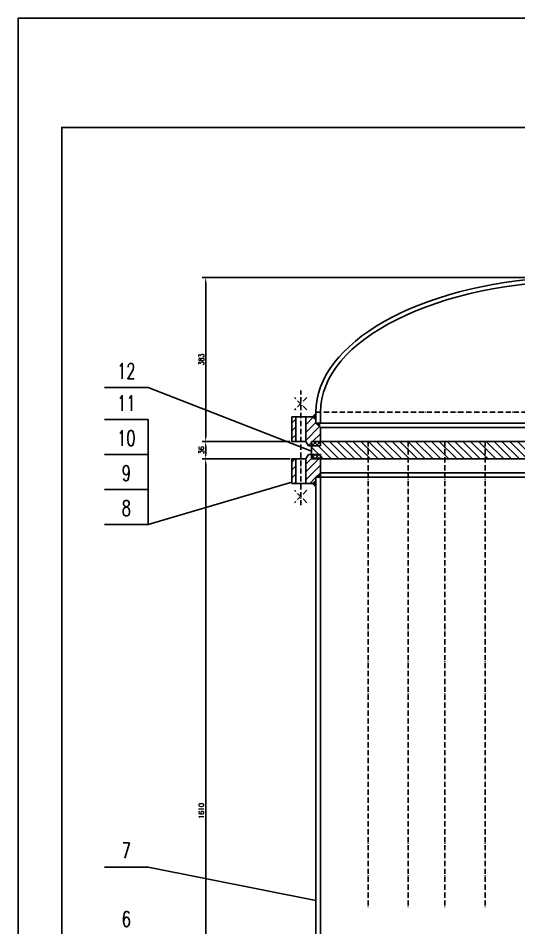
# Model space of a CAD drawing. Header units: millimetres. Extents: x 3722 to 10352, y -3393 to 2547.
# Drawn here: x 3722 to 4868, y 466 to 2547 of the extents above; entities that cross this region are included whole.
import ezdxf
from ezdxf.enums import TextEntityAlignment as Align

# ---------------------------------------------------------------- set-up
doc = ezdxf.new("R2010")
doc.units = ezdxf.units.MM
for name, pattern in [('ACAD_ISO02W100', [11, 8, -3]), ('ACAD_ISO10W100', [18, 12, -3, 0, -3]), ('DASHDOT', [1, 0.5, -0.25, 0, -0.25])]:
    doc.linetypes.add(name, pattern=pattern)
for name, color, linetype in [('2', 1, 'Continuous'), ('ACHSEN', 7, 'DASHDOT'), ('K1', 4, 'Continuous'), ('tank', 1, 'Continuous'), ('tanky', 7, 'Continuous'), ('xuxian', 7, 'ACAD_ISO02W100')]:
    doc.layers.add(name, color=color, linetype=linetype)
doc.layers.add('CAXA1', color=2, linetype='ACAD_ISO10W100', lineweight=25)
doc.styles.add('hzfs', font='simplex.shx', dxfattribs={"width": 0.7, "bigfont": 'hzfs.shx'})
doc.dimstyles.new('PVCAD$0', dxfattribs={"dimscale": 4, "dimtxt": 3, "dimasz": 3, "dimexe": 2, "dimexo": 1, "dimgap": 1, "dimtad": 1, "dimdec": 0, "dimzin": 0, "dimdsep": 46, "dimtxsty": 'hzfs', "dimcen": 2.5, "dimclrd": 4, "dimclre": 4, "dimadec": 0, "dimazin": 0, "dimtfac": 1, "dimtmove": 0, "dimatfit": 0, "dimfxl": 1, "dimarcsym": 0})

# ---------------------------------------------------------------- blocks, each defined once
blk = doc.blocks.new('*D210')
at = {"layer": 'ACHSEN', "color": 4, "linetype": 'ByBlock', "lineweight": -2}
for p, q in [((4345, 1538.8), (4143.5, 1538.8)), ((4151.5, -59.2), (4151.5, 1526.8)), ((4212.2, -71.2), (4143.5, -71.2))]:
    blk.add_line(p, q, dxfattribs=at)
at = {"layer": 'ACHSEN', "color": 4, "linetype": 'ByBlock'}
for points in [[(4149.5, 1526.8), (4153.5, 1526.8), (4151.5, 1538.8)], [(4149.5, -59.2), (4153.5, -59.2), (4151.5, -71.2)]]:
    blk.add_solid(points, dxfattribs=at)
at = {"layer": 'Defpoints', "color": 0, "linetype": 'ByBlock'}
for p in [(4151.5, 1538.8), (4349, 1538.8), (4216.2, -71.2)]:
    blk.add_point(p, dxfattribs=at)
at = {"layer": 'ACHSEN', "color": 0, "linetype": 'ByBlock', "insert": (4141.5, 733.8), "char_height": 12, "attachment_point": 5, "rotation": 90, "style": 'hzfs'}
blk.add_mtext('1610', dxfattribs=at)
blk = doc.blocks.new('*D188')
at = {"layer": 'Defpoints', "color": 0, "linetype": 'ByBlock'}
for p in [(4151.5, 1953.6), (5014, 1953.6), (4349, 1578.8)]:
    blk.add_point(p, dxfattribs=at)
at = {"layer": 'xuxian', "color": 4, "linetype": 'ByBlock', "lineweight": -2}
for p, q in [((5010, 1953.6), (4143.5, 1953.6)), ((4151.5, 1590.8), (4151.5, 1941.6)), ((4345, 1578.8), (4143.5, 1578.8))]:
    blk.add_line(p, q, dxfattribs=at)
at = {"layer": 'xuxian', "color": 4, "linetype": 'ByBlock'}
for points in [[(4149.5, 1941.6), (4153.5, 1941.6), (4151.5, 1953.6)], [(4149.5, 1590.8), (4153.5, 1590.8), (4151.5, 1578.8)]]:
    blk.add_solid(points, dxfattribs=at)
at = {"layer": 'xuxian', "color": 0, "linetype": 'ByBlock', "insert": (4141.5, 1766.2), "char_height": 12, "attachment_point": 5, "rotation": 90, "style": 'hzfs'}
blk.add_mtext('383', dxfattribs=at)
blk = doc.blocks.new('*D149')
at = {"layer": 'Defpoints', "color": 0, "linetype": 'ByBlock'}
for p in [(4151.5, 1578.8), (4151.5, 1538.8), (4151.5, 1538.8)]:
    blk.add_point(p, dxfattribs=at)
at = {"layer": 'xuxian', "color": 4, "linetype": 'ByBlock', "lineweight": -2}
for p, q in [((4151.5, 1566.8), (4151.5, 1550.8)), ((4155.5, 1578.8), (4159.5, 1578.8)), ((4155.5, 1538.8), (4159.5, 1538.8))]:
    blk.add_line(p, q, dxfattribs=at)
at = {"layer": 'xuxian', "color": 4, "linetype": 'ByBlock'}
for points in [[(4149.5, 1566.8), (4153.5, 1566.8), (4151.5, 1578.8)], [(4149.5, 1550.8), (4153.5, 1550.8), (4151.5, 1538.8)]]:
    blk.add_solid(points, dxfattribs=at)
at = {"layer": 'xuxian', "color": 0, "linetype": 'ByBlock', "insert": (4141.5, 1558.8), "char_height": 12, "attachment_point": 5, "rotation": 90, "style": 'hzfs'}
blk.add_mtext('36', dxfattribs=at)

msp = doc.modelspace()

# ---------------------------------------------------------------- hatches: boundary and pattern name
at = {"linetype": 'ByBlock'}
h = msp.add_hatch(dxfattribs=at)
h.set_pattern_fill('ANSI31', color=256, scale=4, style=0)
h.set_pattern_definition([(45, (-891.887, 4121.39), (-8.980256, 8.980256), [])])
h.paths.add_polyline_path([(4357.5, 1634.8), (4349, 1634.8), (4349, 1578.8), (4357.5, 1578.8)])
h.paths.add_polyline_path([(4380.5, 1578.8), (4386.5, 1568.8), (4393.5, 1568.8), (4393.5, 1578.8), (4414, 1578.8), (4414, 1610.8), (4404, 1620.8), (4404, 1634.8), (4380.5, 1634.8)])
h.paths.add_polyline_path([(4349, 1482.8), (4357.5, 1482.8), (4357.5, 1538.8), (4349, 1538.8)])
h.paths.add_polyline_path([(4380.5, 1482.8), (4404, 1482.8), (4404, 1496.8), (4414, 1506.8), (4414, 1538.8), (4393.5, 1538.8), (4393.5, 1548.8), (4386.5, 1548.8), (4380.5, 1538.8)])
h.paths.add_polyline_path([(5647.5, 1634.8), (5624, 1634.8), (5624, 1620.8), (5614, 1610.8), (5614, 1578.8), (5634.5, 1578.8), (5634.5, 1568.8), (5641.5, 1568.8), (5647.5, 1578.8)])
h.paths.add_polyline_path([(5670.5, 1578.8), (5679, 1578.8), (5679, 1634.8), (5670.5, 1634.8)])
h.paths.add_polyline_path([(5670.5, 1482.8), (5679, 1482.8), (5679, 1538.8), (5670.5, 1538.8)])
h.paths.add_polyline_path([(5647.5, 1538.8), (5641.5, 1548.8), (5634.5, 1548.8), (5634.5, 1538.8), (5614, 1538.8), (5614, 1506.8), (5624, 1496.8), (5624, 1482.8), (5647.5, 1482.8)])
h = msp.add_hatch(dxfattribs=at)
h.set_pattern_fill('ANSI37', color=256, scale=2, style=0)
h.set_pattern_definition([(45, (-891.887, 4121.3905), (-4.490128, 4.490128), []), (135, (-891.887, 4121.3905), (-4.490128, -4.490128), [])])
h.paths.add_polyline_path([(4414, 1578.8), (4393.5, 1578.8), (4393.5, 1568.8), (4414, 1568.8)])
h.paths.add_polyline_path([(4414, 1548.8), (4393.5, 1548.8), (4393.5, 1538.8), (4414, 1538.8)])
h = msp.add_hatch(dxfattribs=at)
h.set_pattern_fill('ANSI31', color=256, scale=4, angle=90, style=0)
h.set_pattern_definition([(135, (-891.887, 4121.39), (-8.980256, -8.980256), [])])
h.paths.add_polyline_path([(4523.1, 1538.8), (4523.1, 1578.8), (4414, 1578.8), (4414, 1568.8), (4393.5, 1568.8), (4393.5, 1548.8), (4414, 1548.8), (4414, 1538.8)])
h.paths.add_polyline_path([(4523.1, 1578.8), (4523.1, 1538.8), (4615.1, 1538.8), (4615.1, 1578.8)])
h.paths.add_polyline_path([(4699, 1538.8), (4699, 1578.8), (4615.1, 1578.8), (4615.1, 1538.8)])
h.paths.add_polyline_path([(4791, 1538.8), (4791, 1578.8), (4699, 1578.8), (4699, 1538.8)])
h.paths.add_polyline_path([(5014, 1538.8), (5014, 1578.8), (4791, 1578.8), (4791, 1538.8)])
h.paths.add_polyline_path([(5200.5, 1538.8), (5200.5, 1561.8), (5200.5, 1578.8), (5014, 1578.8), (5014, 1538.8)])
h.paths.add_polyline_path([(5329, 1538.8), (5329, 1578.8), (5221.5, 1578.8), (5221.5, 1551.8), (5221.5, 1538.8)])
h.paths.add_polyline_path([(5421, 1538.8), (5421, 1578.8), (5329, 1578.8), (5329, 1538.8)])
h.paths.add_polyline_path([(5421, 1578.8), (5421, 1538.8), (5513, 1538.8), (5513, 1578.8)])
h.paths.add_polyline_path([(5513, 1578.8), (5513, 1538.8), (5614, 1538.8), (5614, 1548.8), (5634.5, 1548.8), (5634.5, 1568.8), (5614, 1568.8), (5614, 1578.8)])

# ---------------------------------------------------------------- linework, layer by layer
for p, q in [((7922.2, 2546.8), (3722.2, 2546.8)), ((3722.2, 2546.8), (3722.2, -3393.2))]:
    msp.add_line(p, q)
at = {"layer": '2', "linetype": 'ByBlock'}
for p, q in [((4414, 1645.8), (4414, 1620.8)), ((4393.5, 1548.8), (4393.5, 1578.8)), ((4393.5, 1568.8), (4414, 1568.8))]:
    msp.add_line(p, q, dxfattribs=at)
at = {"layer": 'CAXA1'}
for p, q in [((4369, 1432.8), (4369, 1695)), ((4383.1, 1650.7), (4354.8, 1679)), ((4383.1, 1679), (4354.8, 1650.7)), ((4404, 1645.8), (5624, 1645.8)), ((4523.1, 1578.8), (4523.1, 513.9)), ((4615.1, 1578.8), (4615.1, 513.9)), ((4699, 1578.8), (4699, 513.9)), ((4791, 1578.8), (4791, 513.9)), ((4383.1, 1467), (4354.8, 1438.7)), ((4383.1, 1438.7), (4354.8, 1467))]:
    msp.add_line(p, q, dxfattribs=at)
at = {"layer": 'K1', "const_width": 4}
msp.add_lwpolyline([(7822.2, -3293.2), (7822.2, 2296.8), (3822.2, 2296.8), (3822.2, -3293.2)], close=True, dxfattribs=at)
at = {"layer": 'tank', "linetype": 'ByBlock'}
for p, q in [((4404, 1645.8), (4404, 1620.8)), ((4349, 1578.8), (4349, 1634.8)), ((4349, 1634.8), (4404, 1634.8)), ((4357.5, 1634.8), (4357.5, 1578.8)), ((4380.5, 1634.8), (4380.5, 1578.8)), ((4404, 1634.8), (4404, 1620.8)), ((5624, 1620.8), (4404, 1620.8)), ((4404, 1620.8), (4414, 1610.8)), ((5624, 1620.8), (4404, 1620.8)), ((4414, 1610.8), (4414, 1568.8)), ((5614, 1610.8), (4414, 1610.8)), ((4380.5, 1578.8), (4349, 1578.8)), ((4386.5, 1568.8), (4380.5, 1578.8)), ((4414, 1568.8), (4386.5, 1568.8)), ((5634.5, 1578.8), (4393.5, 1578.8)), ((4393.5, 1578.8), (4393.5, 1568.8)), ((4414, 1568.8), (4393.5, 1568.8)), ((4393.5, 1568.8), (4414, 1568.8)), ((4386.5, 1548.8), (4380.5, 1538.8)), ((4414, 1548.8), (4386.5, 1548.8)), ((4393.5, 1538.8), (4393.5, 1548.8)), ((4414, 1548.8), (4393.5, 1548.8)), ((4393.5, 1548.8), (4414, 1548.8)), ((4414, 1506.8), (4414, 1548.8)), ((4380.5, 1538.8), (4349, 1538.8)), ((4349, 1538.8), (4349, 1482.8)), ((4357.5, 1482.8), (4357.5, 1538.8)), ((4380.5, 1482.8), (4380.5, 1538.8)), ((5203, 1538.8), (4393.5, 1538.8)), ((4404, 1496.8), (4414, 1506.8)), ((5181, 1506.8), (4414, 1506.8)), ((4414, -96.2), (4414, 1506.8)), ((4349, 1482.8), (4404, 1482.8)), ((4404, 1482.8), (4404, 1496.8)), ((5181, 1496.8), (4404, 1496.8)), ((4404, 295.3), (4404, 1496.8))]:
    msp.add_line(p, q, dxfattribs=at)
for major_axis, ratio, start_param in [((-610, 0), 0.508197, 4.821622), ((-600, 0), 0.5, 3.141593)]:
    msp.add_ellipse((5014, 1645.8), major_axis=major_axis, ratio=ratio, start_param=start_param, end_param=6.283185, dxfattribs=at)
at = {"layer": 'tanky', "linetype": 'ByBlock'}
for p, q in [((4019.8, 1702.3), (3919.8, 1702.3)), ((4393.5, 1556.8), (4019.8, 1702.3)), ((4019.8, 1628.7), (3919.8, 1628.7)), ((4019.8, 1388.7), (4019.8, 1628.7)), ((4019.8, 1548.7), (3919.8, 1548.7)), ((4349, 1485.9), (4019.8, 1388.7)), ((4019.8, 1468.7), (3919.8, 1468.7)), ((4019.8, 1388.7), (3919.8, 1388.7)), ((4019.8, 605.4), (3919.8, 605.4)), ((4404, 529), (4019.8, 605.4))]:
    msp.add_line(p, q, dxfattribs=at)
for points in [[(4404, 1626.8), (4394, 1634.8), (4404, 1644.8)], [(4404, 1620.8), (4414, 1620.8), (4414, 1610.8)], [(4404, 1496.8), (4414, 1496.8), (4414, 1506.8)], [(4404, 1490.8), (4394, 1482.8), (4404, 1472.8)]]:
    msp.add_solid(points, dxfattribs=at)

# ---------------------------------------------------------------- texts
at = {"layer": 'tanky', "linetype": 'ByBlock', "style": 'hzfs', "width": 0.7}
for s, p in [('12', (3969.8, 1722.3)), ('11', (3969.8, 1648.7)), ('10', (3969.8, 1568.7)), ('9', (3969.8, 1488.7)), ('8', (3969.8, 1408.7)), ('7', (3969.8, 625.4)), ('6', (3969.8, 468.9))]:
    msp.add_text(s, height=35, dxfattribs=at).set_placement(p, align=Align.CENTER)

# ---------------------------------------------------------------- dimensions: what is measured, and where the dimension line sits
at = {"layer": 'ACHSEN', "linetype": 'ByBlock'}
dim = msp.add_linear_dim(base=(4151.5, 1538.8), p1=(4216.2, -71.2), p2=(4349, 1538.8), angle=90, dimstyle='PVCAD$0', dxfattribs=at)
dim.commit()
dim.dimension.update_dxf_attribs({"geometry": '*D210', "text_midpoint": (4141.5, 733.8)})
at = {"layer": 'xuxian', "linetype": 'ByBlock'}
dim = msp.add_linear_dim(base=(4151.5, 1953.6), p1=(4349, 1578.8), p2=(5014, 1953.6), angle=90, text='383', dimstyle='PVCAD$0', dxfattribs=at)
dim.commit()
dim.dimension.update_dxf_attribs({"geometry": '*D188', "text_midpoint": (4141.5, 1766.2)})
dim = msp.add_linear_dim(base=(4151.5, 1538.8), p1=(4151.5, 1578.8), p2=(4151.5, 1538.8), angle=90, text='36', dimstyle='PVCAD$0', dxfattribs=at)
dim.commit()
dim.dimension.update_dxf_attribs({"geometry": '*D149', "text_midpoint": (4151.5, 1558.8), "dimtype": 160})

doc.saveas('drawing.dxf')
